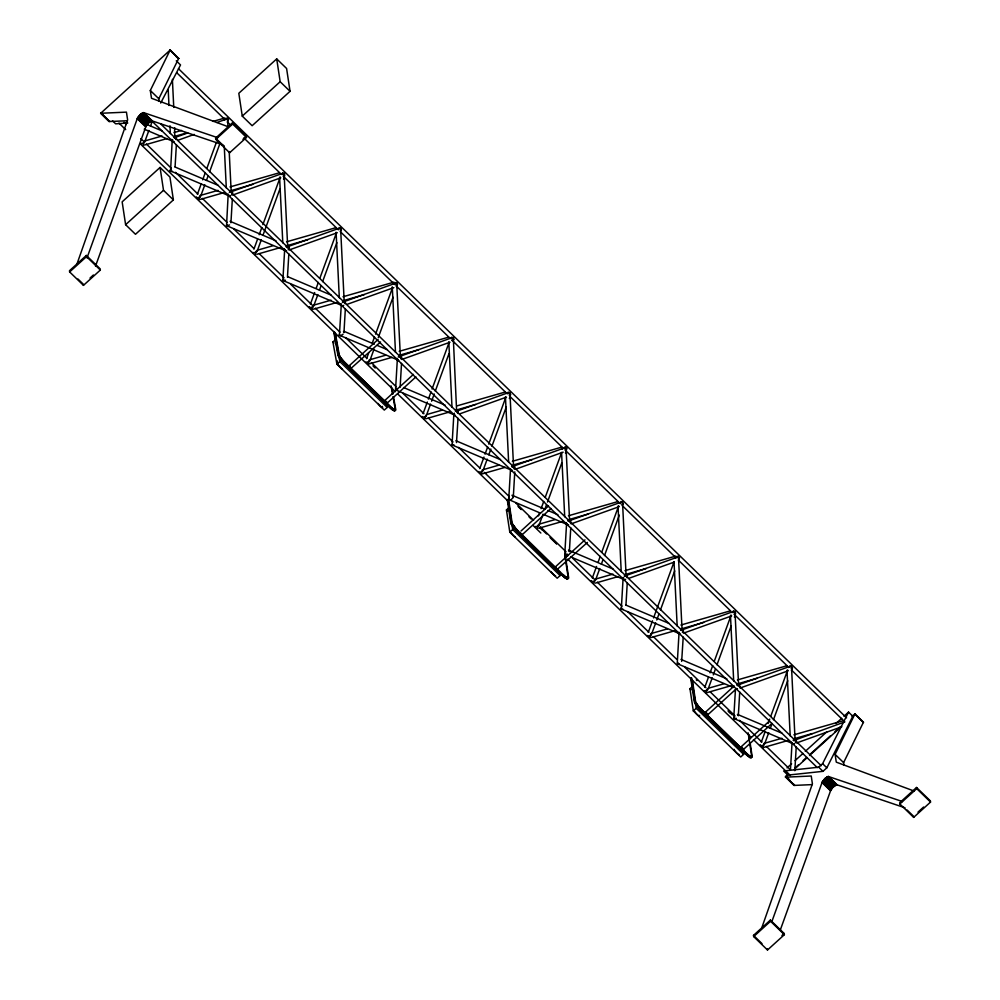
<?xml version="1.0" encoding="UTF-8"?>
<svg xmlns="http://www.w3.org/2000/svg" width="1000" height="1000" viewBox="0 0 1000 1000"><rect width="100%" height="100%" fill="white"/><g stroke="black" fill="none" stroke-linecap="round" stroke-linejoin="round"><path stroke-width="1.5" d="M172.65 139.688L172.338 141.55L174.15 141.6M170.062 170.75L227.45 195.113L228.275 194.587L228.863 196.225M228.137 195.125L226.537 225.625L283.95 250.012C285.138 248.675 284.375 252.413 286.6 250.875M287.45 277.238L288.837 253.925M343.075 334.212L340.788 335.688L339.4 335.087L341.312 304.413L340.462 304.913L283.075 280.562L283.575 279.337M341.15 304.938L341.6 305.95L343.713 305.45M397.488 359L397.475 360.312L398.713 360.562M454.3 413.35L453.825 414.875L455.225 415.462M542.913 514.188L565.862 523.925C567.05 522.6 566.287 526.325 568.513 524.788M570.725 556.912L622.375 578.837L623.638 577.888L623.513 579.875L625.625 579.362M621.438 607.612L620.938 608.837L678.325 633.2C679.712 631.788 678.375 635.037 680.4 634.263M734.463 717.425L733.9 718.538L791.338 743.012C792.275 741.95 792.35 745.713 794.587 743.538M172.188 140.762L170.6 169.95M175.075 166.938L176.388 144.662M230.938 222.787L232.338 199.025M282.9 279.738L284.637 250.025M345.35 308.825L343.963 332.6L343.512 331.575M395.588 389.225L397.325 359.513M400.138 387.175L401.525 363.413M452.088 444.125L453.837 414.425M458.038 418.325L456.488 442.6M508.75 499.175L510.487 469.475L511.625 470.588M513.3 497.137L514.775 471.887M564.812 553.65L566.55 523.95M570.763 527.837L569.362 551.613L568.513 550.138L612.987 569.012M623.062 578.85L621.312 609L623.288 609.4M625.962 605.025L627.263 582.75M677.275 662.925L679.013 633.212M683.213 637.112L681.663 661.4M733.775 717.825L735.438 689.6M738.325 715.788L739.725 692.013M790.462 769.762L792.025 743.025M796.225 746.925L794.837 770.688L794.388 769.663M862.825 722.425L863.475 722.188L843.6 762.625L843.988 765.225M172.338 140.488L172.587 141.7M284.8 249.762L285.363 251.137M341.3 304.662L341.55 305.875M397.488 359.25L397.525 360.163M566.712 523.675L567.688 525.062M623.212 578.587L623.462 579.8M739.412 686.25L738.838 684.875L737.463 685.275L738.55 684.438L735.037 612.675M792.188 742.763L792.75 744.125M144.262 141.575L142.9 145.475M200.212 195.938L198.738 199.85L199.125 197.425M313.225 305.738L311.762 309.662L312.15 307.238M369.4 360.325L368.038 364.237L368.15 362.388M424.425 418.338L424.55 419.137L425.913 415.238M481.087 473.387L481.2 474.188L505.175 467.325M595.138 579.663L593.612 583.438M651.087 634.025L649.725 637.938M764.1 743.838L762.575 747.613M226.612 118.35L226.375 119.388M282.562 172.712L282.15 174.325M339.062 227.625L338.475 229.775M395.575 282.525L394.975 284.688M451.75 337.113L451.35 338.713M508.263 392.013L507.863 393.625M564.913 447.062L564.513 448.663M620.988 501.538L620.388 503.7M677.487 556.438L677.25 557.475M733.438 610.8L733.037 612.413M789.95 665.713L789.538 667.312M170.012 170.637L171.388 168.412M226.513 225.538L227.075 224.425M340.462 304.913L340.962 303.688M567.863 555.7L564.987 554.475L565.487 553.25M678.325 633.2L678.538 632.45M677.4 663.625L677.95 662.513M738.337 684.125L737.1 684.7M227.812 126.6L151.488 98.275L150.312 90.487L170.15 50.012L178.663 58.513L158.812 98.737L159.2 101.337M176.575 139.238L176.287 137.7L174.775 137.875M345.538 303.412L345.25 301.875L343.137 302.375L344.038 300.688L342.725 301.512M627.45 577.325L627.163 575.788L625.05 576.287L625.95 574.612L624.637 575.438M175.9 139.45C174.887 136.312 174.3 133.863 174.75 127.713M228.463 194.3L228.538 196.062L230.7 195.637M288.363 248.713L288.288 246.938L286.588 247.188M344.875 303.612L344.475 301.688L342.6 302.488L344.175 301.25L340.588 227.925M454.162 413.6L454.562 415.525M457.55 413.1L457.688 411.637L456.275 411.3L507.35 393.025M570.275 522.625L570.2 520.862L568.5 521.1M626.788 577.537L626.388 575.6L624.513 576.413L626.087 575.163L622.575 503.4M679.338 632.388L679.412 634.163M229.25 152.438L231.163 191.438C230.138 191.9 233.512 192.45 231.562 194.375M286.663 247.25L287.663 246.337L284.15 174.587M393.212 284.35L396.65 282.488L400.35 355.838L399.338 356.737M456.625 411.05L453.275 337.413M509.888 392.575L509.412 395.438M509.925 392.463L513.513 465.788L512.5 466.7M568.575 521.175L569.575 520.262L566.062 448.5M678.525 557.762L682.038 629.525C681.012 629.987 684.388 630.55 682.438 632.475M844.075 722.15L793.487 740.588L795.05 739.338L791.538 667.575M76.988 263.962L127.625 119.925L126.438 112.137L100.638 113.275L109.175 121.55L127.375 120.738M761.775 927.837L812.412 783.812L811.237 776.012L785.475 777.175L788.225 774.125M87 257.9L137.463 118.112L140.363 114.462L143.537 112.6L217.638 137.675M95.5 266.163L145.963 126.375L148.863 122.713L152.037 120.85L223.188 144.938M771.787 921.787L822.25 781.988L825.15 778.337L828.337 776.475L902.425 801.562M780.288 930.037L830.537 790.825L832.913 787.312L836.825 784.737L905.025 807.812M170.188 50.05L100.675 113.3M144.675 141.975L148.9 130.425M150.475 126.1L152.062 121.762M197.4 194.275L201.088 184.175M202.675 179.838L205.312 172.625M206.9 168.287L216.388 142.312M204.85 184.788L200.625 196.337A2.288 0.8 -17.5 0 1 197.75 197.738A2.288 0.8 -17.5 0 1 196.525 196.9M206.425 180.463L208.012 176.125M209.6 171.8L220.15 142.925M253.912 249.175L257.6 239.075M259.188 234.75L261.825 227.525M262.875 224.638L280.287 177.013M257.137 251.238L261.35 239.688M262.938 235.362L279.825 189.175M283.512 179.062L284.562 176.175M310.413 304.088L314.637 292.538M316.212 288.212L318.325 282.438M319.913 278.1L336.262 233.35M317.863 294.6L313.637 306.15A2.288 0.8 -17.5 0 1 311.913 307.275A2.288 0.8 -17.5 0 1 309.662 307.525M319.45 290.262L321.025 285.938M322.612 281.613L336.85 242.638M366.587 358.675L368.7 352.9M372.4 342.788L374.5 337.013M375.562 334.125L392.438 287.938M374.038 349.188L369.825 360.725A2.288 0.8 -17.5 0 1 368.088 361.85A2.288 0.8 -17.5 0 1 365.838 362.1M378.263 337.638L393.038 297.213M423.1 413.575L427.325 402.025M428.375 399.137L431.012 391.925M432.062 389.038L448.95 342.85M426.325 415.637L430.55 404.087M431.6 401.2L434.237 393.988M435.3 391.1L449.012 353.562M479.75 468.625L483.975 457.075M485.025 454.188L487.663 446.975M488.725 444.087L505.6 397.887M487.2 459.137L482.987 470.688A2.288 0.8 -17.5 0 1 480.387 472.038A2.288 0.8 -17.5 0 1 478.688 471.512M488.787 454.8L490.9 449.038M491.95 446.15L506.2 407.175M509.363 398.512L510.412 395.625M538.462 515.875L539.513 513M541.1 508.663L543.737 501.45M545.312 497.113L561.675 452.362M539.05 525.163L542.737 515.05M544.85 509.275L546.438 504.95M547.487 502.062L561.737 463.088M565.425 452.987L566.487 450.1M592.325 578L596.55 566.45M598.138 562.125L600.237 556.35M601.825 552.025L618.713 505.825M599.775 568.513L595.55 580.062A2.288 0.8 -17.5 0 1 592.675 581.462A2.288 0.8 -17.5 0 1 591.462 580.638M601.362 564.188L602.938 559.85M604.525 555.525L619.3 515.112M648.275 632.362L652.5 620.812M653.55 617.925L674.125 561.638M655.725 622.875L651.5 634.425A2.288 0.8 -17.5 0 1 649.2 635.725A2.288 0.8 -17.5 0 1 647.163 635.487M656.775 619.987L658.888 614.212M660.475 609.888L674.712 570.913M678.413 560.812L679.463 557.925M704.788 687.275L708.475 677.163M710.062 672.837L712.7 665.625M714.287 661.287L731.162 615.1M712.237 677.788L708.012 689.338A2.288 0.8 -17.5 0 1 705.987 690.55A2.288 0.8 -17.5 0 1 703.787 690.575M713.288 674.9L715.4 669.125M716.988 664.788L731.225 625.812M734.388 617.163L735.45 614.275M761.287 742.175L764.987 732.075M768.15 723.413L769.737 719.075M770.788 716.2L787.675 670M768.737 732.688L764.525 744.237A2.288 0.8 -17.5 0 1 761.65 745.638A2.288 0.8 -17.5 0 1 760.425 744.8M770.325 728.363L771.912 724.025M773.487 719.7L787.738 680.725M791.425 670.625L792.487 667.738A2.288 0.8 -17.5 0 1 791.538 668.525M170.125 50.35L178.625 58.6M914.038 791.012L836.275 762.15L835.1 754.362L854.975 713.925L852.05 716.225M109.55 120.7L109.175 121.55L100.662 113M794.45 784.45L793.962 785.425L812.175 784.613M227.65 194.35L227.45 195.113M339.462 334.387L339.25 335.15L396.637 359.5L397.463 358.975M453.35 413.65L453.15 414.4L454.412 413.462M455.588 411.2L456.675 410.062L455.412 411.012M452.625 444.35L452.413 445.1L509.8 469.45L510.625 468.938M510.012 468.7L509.8 469.45M680.775 629.987L681.9 628.975L680.588 629.8M791.55 742.262L791.338 743.012M400.763 358.775L401.175 356.725L399.275 356.675M513.925 468.725L514.338 466.675L512.438 466.625M622.513 504.412L622.938 502.362M791.475 668.575L791.9 666.538M795.462 742.288L795.875 740.238L794.475 739.9M822.6 763.675L848.538 712.113L852.788 716.25L826.85 767.8L822.962 771.338L787.9 775.113L783.65 770.987L818.713 767.2L822.6 763.675L826.85 767.8M160.7 103.062L180.525 64.95L176.275 60.825M401.413 358.537L401.425 356.45L399.312 356.95M457.925 413.45L458.237 411.587L456.425 411.538M514.575 468.5L514.6 466.4L512.475 466.912L513.325 465.112L511.6 466.562M513.138 497.65L510.712 500.025L508.9 499.975M570.65 522.975L570.662 520.875L568.538 521.388M683.1 632.238L683.413 630.375L681.6 630.325M739.613 687.15L739.625 685.05L737.513 685.562M172 139.512L171.5 140.75L172.325 140.225M174.525 137.625L175.025 136.4L173.762 137.35M230.475 191.988L230.975 190.763L229.713 191.713M284.462 248.787L283.95 250.012M288.3 249.6L289.2 247.537L288.325 246.875L286.625 247.463L287.663 246.337M397.137 358.275L396.637 359.5M399.663 356.388L400.163 355.163L398.438 356.613M566.375 522.7L565.862 523.925M622.875 577.612L622.375 578.837M738.55 684.438L737.475 685.525M283.7 176.137L284.513 173.538M678.637 559.862L679.438 557.263M734.587 614.225L735.387 611.625M396.65 388.288L395.712 389.938L453.15 414.4M509.363 497.8L508.425 499.45L540.05 512.962M568.513 521.35L569.388 519.587L568.138 520.525M793.988 740.425L794.862 738.662L793.6 739.613M231.8 194.7L232.688 192.625L230.725 192.237M795.688 742.6L796.425 740.188L794.013 740.462M227.3 122.263L228.562 119.175M396.262 286.438L397.312 283.05M452.45 341.025L453.7 337.925M565.612 450.975L566.862 447.887M481.2 474.188L482.5 469.862M706.062 692.425L707.537 688.512M170.888 139.512L171.425 139.6M621.763 577.6L622.3 577.7M286.212 246.612L287.538 245.787M386.4 403.013L387.2 407.45L384.3 410.087L336.925 364.2L332.912 342L335.812 339.363M338.65 356.637L339.45 355.913M340.925 359.613L339.837 358.137L340.188 356.737A7.837 1.55 47.7 0 1 339.225 354.663L335.337 333.175M339.875 358.5L340.675 357.775M340.15 358.875L340.95 358.15M340.975 359.675L341.775 358.95L339.338 355.737A8.625 1.713 47.7 0 1 338.688 354.15L334.8 332.65M336.925 364.2L339.825 361.562L338.225 352.688M341.863 360.988L342.65 360.262M349.487 365.5L378.075 339.45M380.562 341.962L351.55 367.887M385.112 400.2L413.425 374.387M387.587 402.713L415.913 376.912M391.962 409.513L392.762 408.787M393.475 410.525L394.738 409.562A7.837 1.55 47.7 0 0 395.213 408.9L392.987 396.613M393.713 410.637L394.5 409.913M394.637 410.863L395.438 410.138A8.625 1.713 47.7 0 0 395.75 409.412L393.525 397.137M521.025 531L548.462 505.988M522.362 534.55L550.95 508.5M584.95 539.9L555.5 566.737L555.8 567.337M587.425 542.425L557.562 569.125M736.65 688.512L708.062 714.562L706.737 713.637L705.575 712.038L734.163 685.987M771.988 723.45L743.675 749.25L742.35 748.337L741.2 746.737L769.513 720.938M276.712 58.888L238.812 93.275L242.262 116.112L252.138 125.712L290.05 91.325L286.588 68.475L276.712 58.888L280.163 81.725L290.05 91.325M160.062 167.45L122.15 201.85L125.612 224.688L135.488 234.288L173.388 199.9L169.938 177.05L160.062 167.45L163.512 190.3L173.388 199.9M86.337 255.438L69.463 270.75L69.638 271.938L83.462 285.363L100.337 270.05L100.15 268.863L86.337 255.438L86.512 256.625L100.337 270.05M215.625 138.15L232.5 122.837L246.325 136.263L246.5 137.45L229.625 152.762L215.812 139.338L215.625 138.15L222 144.338M69.638 271.938L86.512 256.625M215.812 139.338L232.688 124.025L232.5 122.837M242.262 116.112L280.163 81.725M125.612 224.688L163.512 190.3M90.025 278.05L93.4 274.988M242.95 139.325L246.325 136.263M559.65 572.625L560.1 575.575L557.2 578.212L509.8 532.15L506.438 509.95L509.338 507.312M511.463 524.587L512.263 523.862M513.713 527.562L512.638 526.087L513 524.688A7.837 1.6 47.8 0 1 512.075 522.625L508.825 501.125M512.663 526.45L513.462 525.725M512.938 526.825L513.737 526.112M513.775 527.638L514.562 526.912L513.438 525.375M509.8 532.15L512.7 529.525L512.025 525.075M514.637 528.938L515.425 528.212M564.775 577.663L565.575 576.938M565.475 577.875L566.263 577.15L567.587 577.725A7.837 1.6 47.8 0 0 568.1 577.05L564.85 555.562M567.263 577.65L566.475 578.375L564.963 577.537A7.837 1.6 47.8 0 1 562.325 575.288L517.075 531.312A7.837 1.6 47.8 0 1 514.325 528.337L511.362 524.412A8.625 1.762 47.8 0 1 510.737 522.812L507.262 499.787A8.625 1.762 47.8 0 1 507.25 499.45M566.3 578.675L567.1 577.95M566.538 578.787L567.337 578.075M514.1 528.312L514.812 529.163A8.625 1.762 47.8 0 0 517.125 531.587L562.375 575.562A8.625 1.762 47.8 0 0 564.6 577.525L567.275 579.038L568.288 578.3M742.95 749.912L743.625 754.35L740.725 756.975L693.312 710.913L689.963 688.713L692.862 686.087M694.987 703.35L695.775 702.638M696.188 705.225L696.975 704.5M696.462 705.6L697.25 704.875M697.288 706.4L698.088 705.675M693.312 710.913L696.213 708.288L695.1 700.888M698.15 707.712L698.95 706.988M748.288 756.425L749.087 755.7M749.812 757.438L751.1 756.488A7.837 1.6 47.8 0 0 751.612 755.825L748.138 732.8M691.338 677.825L691.05 677.837A8.625 1.762 47.8 0 0 690.775 678.562L694.262 701.587A8.625 1.762 47.8 0 0 694.887 703.175L698.337 707.925A8.625 1.762 47.8 0 0 700.638 710.362L745.888 754.325A8.625 1.762 47.8 0 0 748.125 756.3L749.95 757.513L750.85 756.838M751.012 757.788L751.8 757.062A8.625 1.762 47.8 0 0 752.15 756.35L750.062 742.525M787.062 767.887L791.612 763.763M795.025 760.662L803 753.425M805.275 751.363L826.9 731.737M836.012 723.475L841.7 718.312M843.988 716.25L848.538 712.113M795.075 767.925L798.487 764.825M803.05 760.688L806.462 757.588M811.025 753.45L830.4 735.875M834.963 731.737L840.65 726.562M794.725 768.925L807.25 757.562M809.525 755.487L841.4 726.575M753.5 935.387L770.375 920.075L784.188 933.5L784.375 934.688L767.5 950L753.675 936.575L753.5 935.387L762 943.65M916.538 787.475L899.663 802.788L899.85 803.962L913.662 817.387L930.537 802.075L930.362 800.9L916.538 787.475L916.725 788.65L930.537 802.075M753.675 936.575L770.55 921.263L770.375 920.075M899.85 803.962L916.725 788.65M781.938 935.55L784.188 933.5M917.987 812.125L923.612 807.025M178.038 58.537L178.675 58.312M229.537 224.913L226.838 225.85M223.575 120.275L227.45 118.1L227.95 125.913M562 449.1L565.875 446.925M674.45 558.375L678.325 556.188M705.575 712.038L708.062 714.562M741.2 746.737L743.675 749.25M281.062 174.5L283.962 173M337.575 229.412L340.462 227.913M619.487 503.325L622.388 501.825M731.938 612.587L734.837 611.087M788.45 667.5L791.35 666M450.838 338.537L453.15 337.4M507.5 393.575L509.812 392.45M285.462 280.25L283.05 280.525M567.375 554.163L564.963 554.45M736.338 718.337L733.962 718.65M229.325 192.213L231.163 191.438M342.337 302.013L344.175 301.25M398.525 356.6L400.35 355.838M511.688 466.55L513.513 465.788M624.263 575.938L626.087 575.163M793.225 740.113L795.05 739.338M173.938 137.537L175.212 137.075M286.4 246.8L287.288 246.4M568.312 520.725L569.575 520.262M737.275 684.9L738.162 684.488M854.663 713.938L863.413 722.487M174.625 137.637L187.763 132.938M216.938 122.5L225.7 119.362M178.162 140.175L194.213 134.425M230.575 192L281.637 173.725M232.65 195.05L280.8 177.825M287.087 246.912L338.15 228.637M289.163 249.963L337.312 232.725M343.587 301.812L394.663 283.538M347.125 304.35L393.825 287.638M399.775 356.4L450.838 338.125M401.85 359.45L450 342.225M459.812 413.837L506.5 397.125M512.938 466.35L564 448.075M515.013 469.4L563.162 452.175M569 520.825L620.062 502.55M571.075 523.875L619.225 506.65M625.513 575.737L676.575 557.463M629.038 578.263L674.275 562.075M681.462 630.1L732.525 611.825M683.538 633.15L731.688 615.913M737.962 685L789.025 666.725M740.037 688.05L788.188 670.825M796.55 742.962L841.775 726.775M172.4 171.312L170.888 171.488M397.55 390.062L396.025 390.25M454.05 444.975L452.088 444.575M512.45 470.312L510.938 470.487M679.237 663.763L677.712 663.938M737.487 688.962L735.962 689.137M144.088 141.163L162.075 136.012M174.05 132.575L181.55 130.425M213 121.412L224.988 117.975M144.4 145.05L166.863 138.613M174.363 136.463L186.337 133.025M200.037 195.525L218.025 190.375M230 186.938L279.438 172.763M200.35 199.412L224.312 192.537M230.312 190.825L252.775 184.387M258.05 250L273.025 245.7M286.512 241.838L335.95 227.675M256.85 254.312L280.825 247.45M286.812 245.725L307.787 239.725M313.062 305.338L331.037 300.188M343.025 296.75L393.95 282.15M313.363 309.225L337.337 302.35M343.325 300.637L364.3 294.625M369.237 359.913L385.712 355.2M399.2 351.325L448.638 337.163M368.038 364.237L392.013 357.362M399.5 355.213L418.975 349.637M427.238 414.4L442.225 410.1M457.2 405.812L505.138 392.062M426.05 418.713L450.012 411.838M456.012 410.125L475.487 404.538M482.4 469.875L498.875 465.15M512.362 461.287L561.8 447.113M514.163 464.738L532.137 459.588M539.963 523.913L554.938 519.625M568.425 515.763L617.863 501.587M538.763 528.237L562.737 521.362M570.225 519.212L588.2 514.062M594.975 579.25L612.95 574.1M624.938 570.662L675.875 556.062M595.275 583.138L617.75 576.7M625.237 574.55L646.213 568.538M650.925 633.612L667.4 628.888M680.888 625.025L730.325 610.862M651.225 637.5L675.2 630.638M681.188 628.913L703.662 622.475M708.925 688.088L723.913 683.8M737.387 679.938L786.825 665.763M706.237 692.837L731.7 685.537M739.188 683.388L757.175 678.238M763.938 743.425L781.912 738.275M793.9 734.837L843.337 720.675M762.738 747.738L788.213 740.438M794.2 738.725L812.175 733.575M395.5 410.138L392.587 408.663A8.625 1.713 47.7 0 1 390.375 406.7L345.15 362.9A8.625 1.713 47.7 0 1 342.837 360.475L342.113 359.625M751.875 757.062L748.913 755.575A8.625 1.762 47.8 0 1 746.688 753.6L701.438 709.638A8.625 1.762 47.8 0 1 699.137 707.2L695.675 702.45A8.625 1.762 47.8 0 1 695.05 700.863L691.575 677.837M127.775 123L115.638 123.825L112.45 120.725M854.825 713.888L863.438 722.15M512.425 496.025L513.15 496.337M737.463 714.675L738.337 715.337M393.6 410.213L392.15 409.387A7.837 1.55 47.7 0 1 389.525 407.15L344.3 363.35A7.837 1.55 47.7 0 1 341.55 360.375L339.438 357.887M146.325 124.225L162.113 130.925M144.238 129.175L171.5 140.75M175.025 167.013L218.062 185.287M230.1 221.312L276 240.8M288.038 276.825L331.075 295.087M344.212 331.413L374.338 344.2M377.212 345.412L387.25 349.675M403.587 387.537L445.2 405.188M455.938 440.75L500.412 459.625M512.013 495.225L545 509.237M547.875 510.45L557.913 514.712M625.9 605.1L668.938 623.375M680.975 659.4L726.875 678.888M677.45 663.75L733.4 687.487M737.537 714.425L781.95 733.188M750.75 756.413L749.275 755.575A7.837 1.6 47.8 0 1 746.637 753.325L701.388 709.362A7.837 1.6 47.8 0 1 698.637 706.375L696.525 703.462A7.837 1.6 47.8 0 1 695.588 701.388L692.337 679.9M749.95 757.513L751.075 757.788A8.625 1.762 47.8 0 0 751.363 757.062M394.4 409.487L392.95 408.663A7.837 1.55 47.7 0 1 390.325 406.425L345.1 362.625A7.837 1.55 47.7 0 1 342.337 359.65L340.8 357.962M522.15 534.55L521.362 533.95M566.312 577.175L565.763 576.812A7.837 1.6 47.8 0 1 563.125 574.562M748.988 756.637L750.3 757.212A7.837 1.6 47.8 0 0 750.812 756.538M387.175 402.587L385.412 400.8M372.987 365.887L375.188 368.025M332.912 342L334 343.038M347.512 366L373.988 391.637M379.5 396.987L389.425 406.6A6.275 1.238 47.7 0 0 392.35 408.913M339.825 361.562L387.2 407.45M170.037 50L178.663 58.513M176.025 56.388L178.15 58.45M178.487 68.7L846.562 717.825M232.688 124.025L246.5 137.45M176.788 72.763L224.9 119.525M228.263 122.788L230.5 124.963M243.925 138L280.85 173.888M283.1 176.062L336.812 228.25M340.163 231.513L393.875 283.7M397.238 286.962L449.837 338.075M452.075 340.25L506.9 393.525M510.262 396.788L562.863 447.887M565.1 450.062L618.812 502.25M622.163 505.513L675.875 557.712M679.237 560.962L730.713 610.988M734.075 614.25L787.788 666.438M792.262 670.788L844.862 721.888M907.1 810.013L913.487 816.213L913.662 817.387M835.1 754.362L843.6 762.625M150.312 90.487L158.812 98.737M160.938 124.162L821.225 765.713M828.65 776.575L837.15 784.837M818.713 767.2L822.962 771.338M828.337 776.475L836.825 784.737M827.875 776.55L836.375 784.8M143.85 112.7L152.35 120.95M827.3 776.787L835.8 785.037M143.537 112.6L152.037 120.85M151.412 120.612L817.288 767.613M143.088 112.662L151.588 120.925M826.637 777.175L835.138 785.438M142.513 112.9L151.012 121.163M825.913 777.7L834.4 785.962M141.838 113.3L150.338 121.55M141.113 113.825L149.613 122.075M825.15 778.337L833.65 786.587M140.363 114.462L148.863 122.713M824.412 779.05L832.913 787.312M139.625 115.175L148.125 123.425M823.725 779.812L832.225 788.062M823.112 780.575L831.612 788.838M138.938 115.925L147.438 124.188M822.613 781.312L831.112 789.575M138.325 116.7L146.825 124.963M822.25 781.988L830.75 790.25M137.825 117.438L146.325 125.7M822.038 782.562L830.537 790.825M137.463 118.112L145.963 126.375M137.25 118.688L145.75 126.95M124.025 122.3L126.275 124.475M140.812 138.613L143.05 140.787M146.412 144.05L171.025 167.975M175.512 172.325L197.887 194.062M202.362 198.412L226.988 222.338M233.7 228.863L253.837 248.438M259.438 253.875L284.05 277.787M290.775 284.312L312.038 304.975M315.387 308.238L340.012 332.163M345.6 337.587L366.863 358.25M371.337 362.6L395.962 386.525M402.675 393.05L423.938 413.7M428.413 418.05L453.038 441.975M458.625 447.413L479.888 468.075M484.363 472.425L508.988 496.337M515.7 502.863L533.6 520.262M540.312 526.788L566.05 551.788M572.775 558.312L594.038 578.975M597.388 582.238L622.013 606.163M627.6 611.6L648.863 632.25M653.337 636.6L676.838 659.438M684.675 667.05L705.938 687.712M710.413 692.062L735.037 715.975M739.513 720.325L761.888 742.075M766.363 746.425L789.862 769.25M519.038 507.175L521.25 509.312M528.975 516.825L531.175 518.962M540.013 527.55L546.638 533.975M551.05 538.275L556.562 543.638M517.975 506.375L521.287 509.588M540.05 527.825L542.263 529.963M549.987 537.475L556.6 543.913M729.05 711.675L732.35 714.9M727.987 710.875L730.188 713.025M118.975 123.112L125.688 129.637M140.238 143.775L395.375 391.675M397.612 393.85L508.4 501.5M533.025 525.413L540.85 533.025M567.712 559.125L751.237 737.438M753.475 739.613L790.4 775.5M785.837 776.312L789.025 779.412M785.738 776.438L789.987 780.562M785.65 776.55L793 783.9M785.5 776.775L794 785.037M785.45 776.875L794.025 785.438M100.85 112.675L102.975 114.738M100.775 112.788L109.213 121.163M506.438 509.95L507.525 510.988M689.963 688.713L691.038 689.762M520.312 533.987L528.038 541.487M534.65 547.925L549 561.862M551.213 564.012L560.037 572.587M715.962 724.55L700.512 709.538A6.275 1.288 47.8 0 1 698.838 707.763M722.588 730.987L745.763 753.5A6.275 1.288 47.8 0 0 746.325 754.025M512.7 529.525L560.1 575.575M696.213 708.288L743.625 754.35M770.55 921.263L784.375 934.688M77.962 279.012L83.275 284.175L83.462 285.363M521.038 533.638L520.425 532.962M341.325 360.35L342.05 361.2A8.625 1.713 47.7 0 0 344.35 363.625L389.575 407.425A8.625 1.713 47.7 0 0 391.8 409.387L394.712 410.863A8.625 1.713 47.7 0 0 394.95 410.138M514.513 526.838L515.125 527.612A7.837 1.6 47.8 0 0 517.875 530.6L563.162 574.837A8.625 1.762 47.8 0 0 565.4 576.812L568.362 578.288A8.625 1.762 47.8 0 0 568.638 577.575L565.388 556.087M350.037 366.425L349.513 365.625M339.837 358.137L338.55 356.463A8.625 1.713 47.7 0 1 337.887 354.875L333.725 331.838A8.625 1.713 47.7 0 1 333.7 331.5M512.638 526.087L512.212 525.413A7.837 1.6 47.8 0 1 511.275 523.337L509.888 514.125M538.575 524.338L537.112 528.538M256.65 250.425L255.188 254.613M341.012 228.438L340.6 230.487A2.288 0.8 -17.5 0 0 341.425 229.9M391.863 387.925L392.975 394.062M391.05 385.863L392.438 393.537M336.087 340.838L336.613 343.8M335.375 338.5L334.263 332.362A7.837 1.55 47.7 0 1 334.487 331.712M335.925 341.575L338.425 355.387A7.837 1.55 47.7 0 0 339.387 357.463M337.2 360.812L338.013 365.25M748.9 734.85L749.6 739.463M767.312 948.812L767.5 950M692.475 686.762L691.312 679.087A7.837 1.6 47.8 0 1 691.562 678.438M692.938 689.825L693.4 692.9M693.863 695.975L694.562 700.575M508.288 500.6L511.538 522.1A8.625 1.762 47.8 0 0 512.163 523.688L515.612 528.438A8.625 1.762 47.8 0 0 517.913 530.862M507.8 500.312L508.488 504.925M508.963 507.987L509.425 511.062M229.45 151.575L229.625 152.762M786.988 670.325L790.188 735.85M730.475 615.425L733.688 680.938M674.038 562.075L677.175 626.038M618.013 506.15L621.225 571.675M561.587 452.812L564.712 516.763M505.438 396.775L508.65 462.287M448.787 341.725L452 407.25M392.275 286.812L395.487 352.337M336.1 232.237L339.312 297.75M279.6 177.325L282.8 242.85M224.237 145.825L226.3 187.95M172.387 79.35L173.762 107.438M168.212 89.9L168.975 105.5M169.963 125.787L170.35 133.588M144.488 142.238A2.288 0.8 -17.5 0 1 140.7 143.35M256.95 251.5A2.288 0.8 -17.5 0 1 254.825 252.537A2.288 0.8 -17.5 0 1 252.9 252.488M284.913 175A2.288 0.8 -17.5 0 1 283.637 175.763M309.413 307.4A2.288 0.8 -17.5 0 1 309.538 306.712M228.4 120.087A2.288 0.8 -17.5 0 1 227.638 120.625M623.337 503.812A2.288 0.8 -17.5 0 1 622.05 504.575M369.513 360.175A2.288 0.8 -17.5 0 1 369.875 360.5M397.6 284.488A2.288 0.8 -17.5 0 1 396.325 285.25M538.862 525.413A2.288 0.8 -17.5 0 1 535.075 526.538M566.825 448.913A2.288 0.8 -17.5 0 1 565.55 449.675M482.675 470.138A2.288 0.8 -17.5 0 1 483.038 470.45M510.763 394.438A2.288 0.8 -17.5 0 1 509.487 395.2M426.388 415.4A2.288 0.8 -17.5 0 1 424.012 416.925A2.288 0.8 -17.5 0 1 422.038 416.463M454.1 339.387A2.288 0.8 -17.5 0 1 452.262 340.35M735.788 613.088A2.288 0.8 -17.5 0 1 734.513 613.85M679.287 558.175A2.288 0.8 -17.5 0 1 678.525 558.713M344.2 362.8A6.275 1.238 47.7 0 1 343.075 361.65M342.525 361.037A6.275 1.238 47.7 0 1 342 360.425M341.5 359.812A6.275 1.238 47.7 0 1 339.975 357.587M342.525 369.225A3.663 0.725 47.7 0 1 338.975 365.788M338.525 365.125A3.663 0.725 47.7 0 1 338.212 364.575M382.638 407.6A3.663 0.725 47.7 0 1 380.712 406.512A3.663 0.725 47.7 0 1 378.088 403.45M382.212 406.388A3.663 0.725 47.7 0 1 382.512 406.938M567.837 578.3A8.625 1.762 47.8 0 1 567.562 579.012M565.538 577.2A6.275 1.288 47.8 0 1 564.362 576.538M563.35 575.737A6.275 1.288 47.8 0 1 562.8 575.262M516.425 530.2A6.275 1.288 47.8 0 1 515.875 529.612M515.325 529A6.275 1.288 47.8 0 1 514.8 528.375M513.45 526.587A6.275 1.288 47.8 0 1 512.812 525.55M512.438 524.712A6.275 1.288 47.8 0 1 512.35 524.388M515.413 537.188A3.663 0.75 47.8 0 1 511.85 533.737M511.413 533.088A3.663 0.75 47.8 0 1 511.112 532.525M555.562 575.712A3.663 0.75 47.8 0 1 553.612 574.612A3.663 0.75 47.8 0 1 551.013 571.55M748.487 756.3A7.837 1.6 47.8 0 1 745.85 754.05L700.6 710.088A7.837 1.6 47.8 0 1 697.85 707.1L695.725 704.188A7.837 1.6 47.8 0 1 694.8 702.113M696.275 679.85A8.625 1.762 47.8 0 1 697.038 680.575M747.387 754.938A6.275 1.288 47.8 0 1 746.862 754.513M698.312 707.15A6.275 1.288 47.8 0 1 697.825 706.538M697.375 705.938A6.275 1.288 47.8 0 1 696.963 705.362M696.612 704.812A6.275 1.288 47.8 0 1 695.95 703.475M699.488 716.012A3.663 0.75 47.8 0 1 697.2 714.6A3.663 0.75 47.8 0 1 694.638 711.3M699.388 715.35A3.663 0.75 47.8 0 1 699.525 715.763M738.525 754.425A3.663 0.75 47.8 0 1 735.825 752.038A3.663 0.75 47.8 0 1 734.087 749.35M739.087 754.488A3.663 0.75 47.8 0 1 738.875 754.55"/></g></svg>
